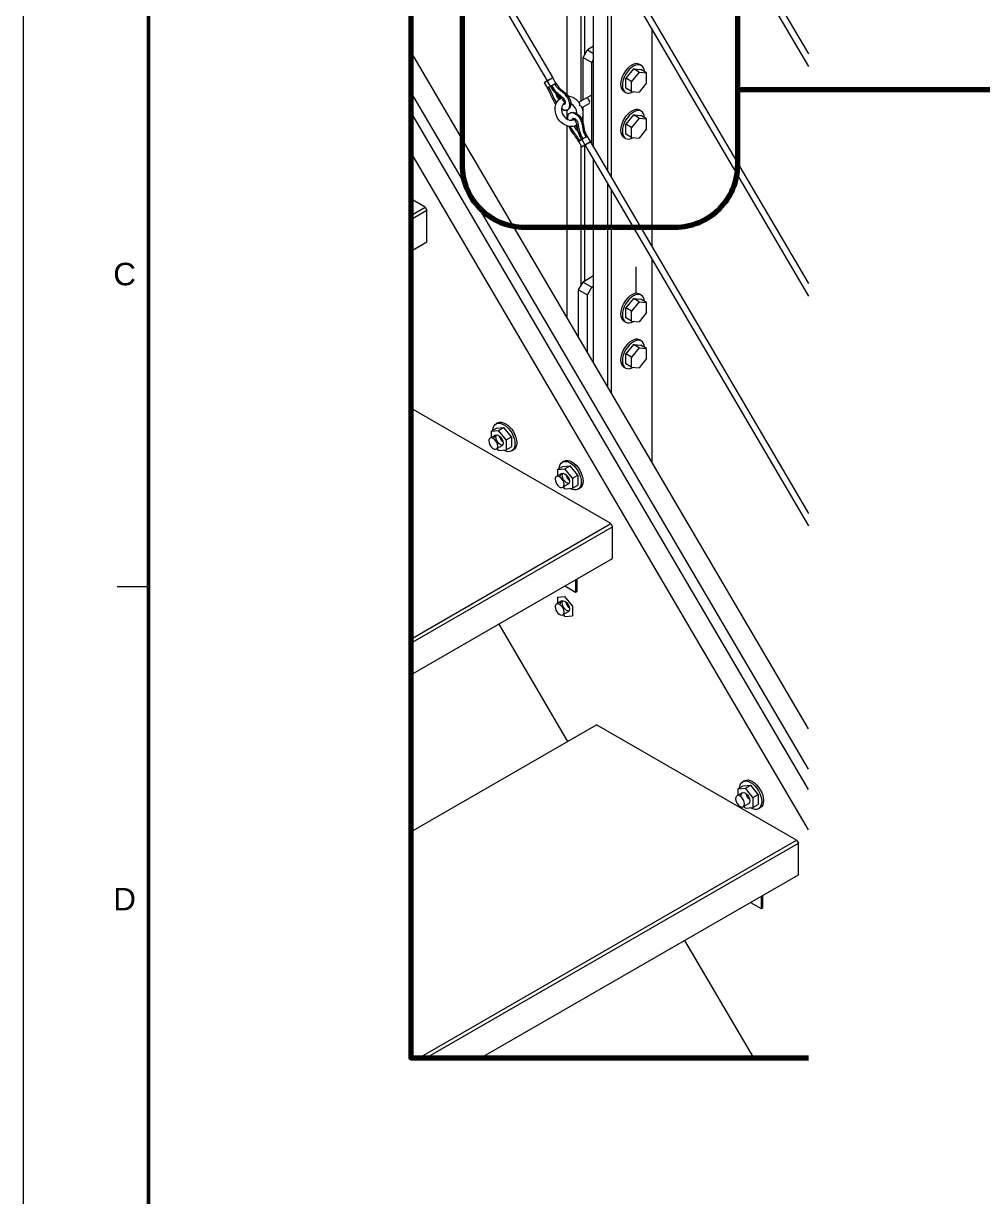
# Model space of a CAD drawing. Header units: millimetres. Extents: x -172 to 422, y -71 to 349.
# Drawn here: x -172.1 to -95.5, y 140.4 to 234.3 of the extents above; entities that cross this region are included whole.
import ezdxf
from ezdxf.enums import TextEntityAlignment as Align

# ---------------------------------------------------------------- set-up
doc = ezdxf.new("R2010")
doc.units = ezdxf.units.MM
doc.layers.get('0').update_dxf_attribs({"color": 2, "true_color": 0xffff00})
for name, color, linetype, lineweight, true_color in [('010', 178, 'Continuous', 9, 0x000000), ('018', 178, 'Continuous', 18, 0x000000), ('050', 178, 'Continuous', 50, 0x000000), ('070', 178, 'Continuous', 70, 0x000000), ('axo_detail ... 013', 178, 'Continuous', 13, 0x000000)]:
    doc.layers.add(name, color=color, linetype=linetype, lineweight=lineweight, true_color=true_color)
doc.layers.add('G-ANNO-TEXT', color=178, linetype='Continuous', true_color=0x000000)
doc.styles.add('textstyle24', font='')
doc.styles.add('textstyle25', font='')
doc.styles.get('textstyle24').set_extended_font_data('Arial [Mono]')
doc.styles.get('textstyle25').set_extended_font_data('Arial [Mono]')

# ---------------------------------------------------------------- blocks, each defined once
blk = doc.blocks.new('title_block')
at = {"layer": '010', "color": 7, "true_color": 0xffffff}
blk.add_lwpolyline([(0, 420), (594, 420), (594, 0), (0, 0)], close=True, dxfattribs=at)
at = {"layer": '018', "color": 7, "true_color": 0xffffff}
blk.add_lwpolyline([(7.5, 260), (10, 260)], dxfattribs=at)
at = {"layer": '050', "color": 7, "true_color": 0xffffff}
blk.add_lwpolyline([(10, 410), (584, 410), (584, 10), (10, 10)], close=True, dxfattribs=at)
at = {"layer": 'G-ANNO-TEXT'}
for s, style, p in [('C', 'textstyle25', (8.086, 285)), ('D', 'textstyle24', (8.086, 235))]:
    blk.add_text(s, height=1.8, dxfattribs=dict(at, style=style)).set_placement(p, align=Align.MIDDLE_CENTER)

msp = doc.modelspace()

# ---------------------------------------------------------------- linework, layer by layer
at = {"layer": '070', "flags": 128}
for points in [[(-141.162, 320.864), (-141.162, 151.509), (-109.374, 151.509)], [(-29.21, 186.544), (-74.166, 186.544), (-74.166, 228.937), (-115.023, 228.937)]]:
    msp.add_lwpolyline(points, dxfattribs=at)
msp.add_lwpolyline([(-132.062, 217.96), (-120.023, 217.96, 0.414214), (-115.023, 222.96), (-115.023, 234.914, 0.414214), (-120.023, 239.914), (-132.062, 239.914, 0.414214), (-137.062, 234.914), (-137.062, 222.96, 0.414214), (-132.062, 217.96)], format="xyb", dxfattribs=at)
at = {"layer": 'axo_detail ... 013', "color": 0}
for p, q in [((-127.239, 261.276), (-109.374, 230.824)), ((-126.807, 261.528), (-109.374, 231.812)), ((-141.162, 249.256), (-129.813, 229.911)), ((-141.162, 248.267), (-130.245, 229.657)), ((-128.662, 228.423), (-128.662, 244.435)), ((-126.807, 243.157), (-109.374, 213.441)), ((-127.531, 228.067), (-127.531, 242.832)), ((-127.247, 231.779), (-127.247, 242.891)), ((-127.239, 242.904), (-109.374, 212.453)), ((-126.541, 224.332), (-126.541, 241.715)), ((-125.409, 222.403), (-125.409, 239.787)), ((-125.127, 221.921), (-125.127, 239.304)), ((-121.874, 216.377), (-121.874, 233.76)), ((-109.374, 177.831), (-141.162, 232.016)), ((-127.389, 231.534), (-127.036, 232.147)), ((-126.541, 232.433), (-127.036, 232.147)), ((-127.036, 232.147), (-126.541, 231.861)), ((-127.389, 228.149), (-127.389, 231.534)), ((-127.389, 231.534), (-126.682, 231.126)), ((-126.682, 231.126), (-126.541, 231.371)), ((-126.682, 224.594), (-126.682, 231.126)), ((-122.734, 230.902), (-122.875, 230.984)), ((-129.561, 229.479), (-129.813, 229.911)), ((-123.359, 230.621), (-123.959, 229.874)), ((-122.906, 230.36), (-123.507, 229.612)), ((-123.359, 230.621), (-122.758, 230.567)), ((-122.906, 230.36), (-123.359, 230.621)), ((-122.906, 230.36), (-122.305, 230.306)), ((-122.305, 230.306), (-122.758, 230.567)), ((-122.305, 229.505), (-122.305, 230.306)), ((-130.491, 229.508), (-130.238, 229.076)), ((-129.992, 229.227), (-130.245, 229.657)), ((-129.897, 229.275), (-129.897, 229.275)), ((-123.959, 229.072), (-123.959, 229.874)), ((-123.507, 229.612), (-123.959, 229.874)), ((-123.507, 228.81), (-123.959, 229.072)), ((-123.507, 228.81), (-123.507, 229.612)), ((-122.305, 229.505), (-122.906, 228.757)), ((-109.374, 174.603), (-141.162, 228.788)), ((-127.721, 227.957), (-126.682, 228.557)), ((-123.983, 228.737), (-124.125, 228.819)), ((-123.507, 228.81), (-122.906, 228.757)), ((-109.374, 172.99), (-141.162, 227.175)), ((-128.662, 226.785), (-128.662, 227.335)), ((-127.76, 227.935), (-127.758, 227.935)), ((-127.506, 227.503), (-127.509, 227.503)), ((-127.468, 227.526), (-126.91, 227.848)), ((-127.389, 227.204), (-127.389, 227.572)), ((-122.734, 227.228), (-122.875, 227.31)), ((-127.531, 226.411), (-127.531, 226.476)), ((-127.389, 226.286), (-127.389, 226.897)), ((-123.359, 226.947), (-123.959, 226.199)), ((-123.959, 225.398), (-123.959, 226.199)), ((-123.507, 225.938), (-123.959, 226.199)), ((-122.906, 226.685), (-123.507, 225.938)), ((-123.359, 226.947), (-122.758, 226.893)), ((-122.906, 226.685), (-123.359, 226.947)), ((-122.906, 226.685), (-122.305, 226.632)), ((-122.305, 226.632), (-122.758, 226.893)), ((-122.305, 225.83), (-122.305, 226.632)), ((-128.662, 210.708), (-128.662, 226.064)), ((-127.531, 225.233), (-127.531, 225.26)), ((-127.06, 225.217), (-126.807, 224.786)), ((-123.507, 225.137), (-123.959, 225.398)), ((-123.507, 225.137), (-123.507, 225.938)), ((-122.305, 225.83), (-122.906, 225.083)), ((-127.486, 224.383), (-127.739, 224.815)), ((-127.531, 224.94), (-127.531, 225.033)), ((-127.531, 213.327), (-127.531, 224.461)), ((-127.491, 224.964), (-127.239, 224.533)), ((-127.247, 213.653), (-127.247, 224.521)), ((-127.239, 224.533), (-109.374, 194.082)), ((-126.807, 224.786), (-109.374, 195.07)), ((-126.701, 224.605), (-126.682, 224.594)), ((-126.682, 224.594), (-126.541, 224.512)), ((-123.983, 225.063), (-124.125, 225.145)), ((-123.507, 225.137), (-122.906, 225.083)), ((-109.374, 169.763), (-141.162, 223.948)), ((-126.541, 207.092), (-126.541, 223.344)), ((-125.409, 205.163), (-125.409, 221.415)), ((-125.127, 204.681), (-125.127, 220.933)), ((-140.019, 219.557), (-141.162, 220.217)), ((-141.162, 218.897), (-140.019, 219.557)), ((-141.162, 218.57), (-139.877, 219.312)), ((-140.019, 219.557), (-139.877, 219.312)), ((-139.877, 216.781), (-139.877, 219.312)), ((-141.162, 216.039), (-139.877, 216.781)), ((-121.874, 199.137), (-121.874, 215.388)), ((-126.541, 214.061), (-127.389, 213.571)), ((-123.146, 212.669), (-123.146, 214.797)), ((-127.743, 212.959), (-127.389, 213.571)), ((-127.389, 213.571), (-126.682, 213.164)), ((-127.036, 212.551), (-126.682, 213.164)), ((-126.682, 213.164), (-126.541, 213.245)), ((-127.743, 209.141), (-127.743, 212.959)), ((-127.743, 212.959), (-127.036, 212.551)), ((-127.036, 207.935), (-127.036, 212.551)), ((-123.359, 212.25), (-123.959, 211.502)), ((-123.359, 212.25), (-122.758, 212.196)), ((-122.906, 211.989), (-123.359, 212.25)), ((-122.734, 212.531), (-122.875, 212.613)), ((-122.305, 211.935), (-122.758, 212.196)), ((-123.959, 210.701), (-123.959, 211.502)), ((-123.507, 211.241), (-123.959, 211.502)), ((-122.906, 211.989), (-123.507, 211.241)), ((-123.507, 210.44), (-123.507, 211.241)), ((-122.906, 211.989), (-122.305, 211.935)), ((-122.305, 211.134), (-122.906, 210.386)), ((-122.305, 211.134), (-122.305, 211.935)), ((-123.983, 210.366), (-124.125, 210.447)), ((-123.507, 210.44), (-123.959, 210.701)), ((-123.507, 210.44), (-122.906, 210.386)), ((-123.359, 208.576), (-123.959, 207.828)), ((-122.906, 208.314), (-123.507, 207.567)), ((-123.359, 208.576), (-122.758, 208.522)), ((-122.906, 208.314), (-123.359, 208.576)), ((-122.906, 208.314), (-122.305, 208.26)), ((-122.734, 208.857), (-122.875, 208.938)), ((-122.305, 208.26), (-122.758, 208.522)), ((-123.959, 207.026), (-123.959, 207.828)), ((-123.507, 207.567), (-123.959, 207.828)), ((-123.507, 206.765), (-123.507, 207.567)), ((-122.305, 207.459), (-122.906, 206.712)), ((-122.305, 207.459), (-122.305, 208.26)), ((-123.983, 206.692), (-124.125, 206.773)), ((-123.507, 206.765), (-123.959, 207.026)), ((-123.507, 206.765), (-122.906, 206.712)), ((-141.162, 203.465), (-141.151, 203.472)), ((-125.169, 194.245), (-141.151, 203.472)), ((-134.743, 201.643), (-134.319, 201.888)), ((-134.201, 202.304), (-134.342, 202.223)), ((-134.319, 201.888), (-133.717, 201.941)), ((-134.142, 201.696), (-133.717, 201.941)), ((-133.116, 201.194), (-133.717, 201.941)), ((-134.392, 201.328), (-134.816, 201.084)), ((-134.392, 201.328), (-134.816, 201.083)), ((-134.743, 201.643), (-134.142, 201.697)), ((-134.743, 201.643), (-134.142, 201.696)), ((-134.743, 201.643), (-134.743, 201.126)), ((-134.743, 201.643), (-134.743, 201.125)), ((-133.541, 200.949), (-134.142, 201.697)), ((-133.541, 200.949), (-134.142, 201.696)), ((-133.541, 200.949), (-133.116, 201.194)), ((-133.541, 200.949), (-133.541, 200.148)), ((-133.541, 200.949), (-133.541, 200.148)), ((-133.116, 201.194), (-133.116, 200.392)), ((-133.892, 200.462), (-134.316, 200.217)), ((-133.892, 200.462), (-134.316, 200.217)), ((-134.142, 200.094), (-134.265, 200.247)), ((-134.142, 200.094), (-134.264, 200.247)), ((-134.142, 200.094), (-133.541, 200.148)), ((-134.142, 200.094), (-133.541, 200.148)), ((-133.541, 200.148), (-133.116, 200.392)), ((-132.951, 200.139), (-133.092, 200.057)), ((-128.898, 199.243), (-129.039, 199.161)), ((-129.089, 198.267), (-129.513, 198.022)), ((-129.089, 198.266), (-129.513, 198.022)), ((-129.44, 198.581), (-129.016, 198.826)), ((-129.44, 198.581), (-128.839, 198.635)), ((-129.44, 198.581), (-128.839, 198.635)), ((-129.44, 198.581), (-129.44, 198.064)), ((-129.44, 198.581), (-129.44, 198.064)), ((-129.016, 198.826), (-128.414, 198.88)), ((-128.839, 198.635), (-128.414, 198.88)), ((-128.238, 197.887), (-128.839, 198.635)), ((-128.238, 197.887), (-128.839, 198.635)), ((-127.813, 198.133), (-128.414, 198.88)), ((-128.238, 197.887), (-127.813, 198.133)), ((-127.813, 198.133), (-127.813, 197.331)), ((-128.589, 197.401), (-129.013, 197.156)), ((-128.589, 197.4), (-129.013, 197.156)), ((-128.839, 197.032), (-128.962, 197.185)), ((-128.839, 197.032), (-128.961, 197.185)), ((-128.839, 197.032), (-128.238, 197.086)), ((-128.839, 197.032), (-128.238, 197.086)), ((-128.238, 197.887), (-128.238, 197.086)), ((-128.238, 197.887), (-128.238, 197.086)), ((-128.238, 197.086), (-127.813, 197.331)), ((-127.648, 197.078), (-127.789, 196.996)), ((-141.162, 185.012), (-125.169, 194.245)), ((-125.169, 194.245), (-125.028, 194)), ((-141.162, 184.685), (-125.028, 194)), ((-125.028, 191.469), (-125.028, 194)), ((-141.162, 182.155), (-125.028, 191.469)), ((-127.998, 189.755), (-127.998, 188.775)), ((-127.856, 188.856), (-127.856, 189.836)), ((-128.847, 189.265), (-127.998, 188.775)), ((-127.998, 188.775), (-127.856, 188.856)), ((-129.089, 188.061), (-129.513, 187.815)), ((-129.44, 188.375), (-128.839, 188.429)), ((-129.44, 188.375), (-129.44, 187.858)), ((-128.238, 187.681), (-128.839, 188.429)), ((-128.238, 187.681), (-128.238, 186.879)), ((-128.589, 187.194), (-129.013, 186.949)), ((-128.839, 186.826), (-128.962, 186.979)), ((-128.839, 186.826), (-128.238, 186.879)), ((-134.133, 186.213), (-128.623, 176.82)), ((-141.162, 169.581), (-126.301, 178.161)), ((-110.32, 168.934), (-126.301, 178.161)), ((-114.473, 173.686), (-114.614, 173.605)), ((-114.664, 172.71), (-115.088, 172.465)), ((-115.015, 173.025), (-114.591, 173.27)), ((-115.015, 173.025), (-114.414, 173.078)), ((-115.015, 173.025), (-115.015, 172.507)), ((-114.591, 173.27), (-113.989, 173.323)), ((-114.414, 173.078), (-113.989, 173.323)), ((-113.813, 172.331), (-114.414, 173.078)), ((-113.388, 172.576), (-113.989, 173.323)), ((-114.164, 171.844), (-114.588, 171.599)), ((-113.813, 172.331), (-113.388, 172.576)), ((-113.813, 172.331), (-113.813, 171.53)), ((-113.813, 171.53), (-113.388, 171.774)), ((-113.388, 172.576), (-113.388, 171.774)), ((-114.414, 171.476), (-114.536, 171.629)), ((-114.414, 171.476), (-113.813, 171.53)), ((-113.223, 171.521), (-113.364, 171.439)), ((-140.502, 151.509), (-110.32, 168.934)), ((-110.32, 168.934), (-110.179, 168.689)), ((-139.936, 151.509), (-110.179, 168.689)), ((-110.179, 166.158), (-110.179, 168.689)), ((-135.552, 151.509), (-110.179, 166.158)), ((-113.149, 164.444), (-113.149, 163.463)), ((-113.007, 163.545), (-113.007, 164.525)), ((-113.998, 163.953), (-113.149, 163.463)), ((-113.149, 163.463), (-113.007, 163.545)), ((-119.284, 160.901), (-113.774, 151.509))]:
    msp.add_line(p, q, dxfattribs=at)
for points in [[(-122.875, 230.984), (-123.22, 231.183), (-123.78, 230.86), (-124.125, 230.262)], [(-122.734, 230.902), (-123.079, 231.101), (-123.638, 230.778), (-123.983, 230.181)], [(-122.808, 230.936), (-122.829, 230.955), (-122.851, 230.971), (-122.875, 230.984)], [(-122.477, 230.406), (-122.493, 230.64), (-122.584, 230.816), (-122.734, 230.902)], [(-129.813, 229.911), (-129.814, 229.911), (-129.911, 229.856), (-130.03, 229.786)], [(-129.906, 229.858), (-129.848, 229.892), (-129.814, 229.911), (-129.813, 229.911)], [(-129.813, 229.911), (-129.813, 229.91), (-129.846, 229.889), (-129.904, 229.855)], [(-124.125, 230.262), (-124.47, 229.664), (-124.47, 229.018), (-124.125, 228.819)], [(-123.983, 230.181), (-124.329, 229.583), (-124.329, 228.937), (-123.983, 228.737)], [(-130.417, 229.554), (-130.465, 229.526), (-130.492, 229.508), (-130.491, 229.508)], [(-130.491, 229.508), (-130.491, 229.507), (-130.457, 229.526), (-130.4, 229.559)], [(-130.244, 229.656), (-130.306, 229.62), (-130.369, 229.582), (-130.417, 229.554)], [(-130.03, 229.786), (-130.149, 229.717), (-130.245, 229.659), (-130.245, 229.657)], [(-130.245, 229.657), (-130.245, 229.659), (-130.201, 229.686), (-130.129, 229.727)], [(-130.152, 229.709), (-130.21, 229.676), (-130.244, 229.657), (-130.245, 229.657)], [(-130.245, 229.657), (-130.244, 229.657), (-130.21, 229.676), (-130.152, 229.709)], [(-130.123, 229.147), (-130.194, 229.105), (-130.239, 229.078), (-130.238, 229.076)], [(-130.238, 229.076), (-130.238, 229.076), (-130.204, 229.095), (-130.147, 229.129)], [(-130.008, 228.646), (-130.074, 228.788), (-130.154, 228.933), (-130.238, 229.076)], [(-130.147, 229.129), (-130.025, 228.921), (-129.961, 228.797), (-129.92, 228.706)], [(-130.129, 229.727), (-130.058, 229.77), (-129.972, 229.821), (-129.906, 229.858)], [(-129.9, 229.278), (-129.966, 229.24), (-130.052, 229.189), (-130.123, 229.147)], [(-129.992, 229.227), (-129.993, 229.227), (-129.946, 229.255), (-129.876, 229.296)], [(-129.9, 229.278), (-129.956, 229.245), (-129.992, 229.225), (-129.992, 229.227)], [(-129.488, 228.599), (-129.68, 228.759), (-129.851, 228.984), (-129.992, 229.227)], [(-129.9, 229.278), (-129.768, 229.054), (-129.689, 228.901), (-129.633, 228.779)], [(-129.503, 228.741), (-129.626, 228.867), (-129.76, 229.039), (-129.9, 229.278)], [(-129.876, 229.296), (-129.806, 229.337), (-129.717, 229.391), (-129.653, 229.428)], [(-129.653, 229.428), (-129.596, 229.46), (-129.561, 229.48), (-129.561, 229.479)], [(-129.375, 229.048), (-129.452, 229.127), (-129.54, 229.236), (-129.653, 229.428)], [(-129.561, 229.479), (-129.56, 229.479), (-129.594, 229.457), (-129.651, 229.424)], [(-129.561, 229.479), (-129.488, 229.355), (-129.403, 229.23), (-129.315, 229.13)], [(-129.135, 228.846), (-129.225, 228.915), (-129.298, 228.969), (-129.375, 229.048)], [(-129.315, 229.13), (-129.227, 229.027), (-129.134, 228.952), (-129.037, 228.879)], [(-129.912, 228.42), (-129.944, 228.496), (-129.973, 228.571), (-130.008, 228.646)], [(-129.92, 228.706), (-129.878, 228.615), (-129.855, 228.549), (-129.811, 228.447)], [(-129.806, 228.193), (-129.845, 228.269), (-129.88, 228.345), (-129.912, 228.42)], [(-129.811, 228.447), (-129.738, 228.279), (-129.634, 228.081), (-129.506, 227.892)], [(-129.554, 227.779), (-129.649, 227.91), (-129.733, 228.048), (-129.806, 228.193)], [(-129.633, 228.779), (-129.577, 228.657), (-129.547, 228.575), (-129.516, 228.504)], [(-129.558, 227.764), (-129.483, 227.988), (-129.337, 228.174), (-129.147, 228.288)], [(-129.516, 228.504), (-129.471, 228.398), (-129.402, 228.264), (-129.327, 228.146)], [(-129.192, 228.476), (-129.272, 228.539), (-129.38, 228.615), (-129.503, 228.741)], [(-129.165, 228.341), (-129.267, 228.431), (-129.376, 228.505), (-129.488, 228.599)], [(-129.421, 228.544), (-129.371, 228.434), (-129.31, 228.321), (-129.247, 228.218)], [(-128.982, 228.299), (-129.04, 228.355), (-129.11, 228.414), (-129.192, 228.476)], [(-128.956, 228.103), (-129.013, 228.199), (-129.089, 228.273), (-129.165, 228.341)], [(-128.865, 228.617), (-128.954, 228.702), (-129.044, 228.778), (-129.135, 228.846)], [(-129.037, 228.879), (-128.89, 228.767), (-128.737, 228.644), (-128.61, 228.481)], [(-128.863, 228.152), (-128.887, 228.194), (-128.927, 228.243), (-128.982, 228.299)], [(-128.874, 227.878), (-128.884, 227.944), (-128.911, 228.028), (-128.956, 228.103)], [(-128.616, 228.302), (-128.69, 228.428), (-128.778, 228.53), (-128.865, 228.617)], [(-128.803, 227.873), (-128.783, 227.939), (-128.811, 228.068), (-128.863, 228.152)], [(-128.46, 227.574), (-128.412, 227.776), (-128.47, 228.05), (-128.616, 228.302)], [(-128.61, 228.481), (-128.481, 228.318), (-128.397, 228.111), (-128.376, 227.924)], [(-128.492, 228.411), (-128.517, 228.414), (-128.541, 228.418), (-128.566, 228.42)], [(-127.693, 227.924), (-127.899, 228.186), (-128.195, 228.365), (-128.492, 228.411)], [(-127.02, 228.259), (-127.072, 228.294), (-127.124, 228.302), (-127.161, 228.281)], [(-126.907, 228.13), (-126.936, 228.183), (-126.977, 228.23), (-127.02, 228.259)], [(-126.859, 227.967), (-126.859, 228.017), (-126.877, 228.077), (-126.907, 228.13)], [(-124.125, 228.819), (-124.101, 228.805), (-124.077, 228.794), (-124.05, 228.785)], [(-123.983, 228.737), (-123.818, 228.642), (-123.595, 228.664), (-123.361, 228.798)], [(-129.539, 226.935), (-129.638, 227.212), (-129.645, 227.512), (-129.558, 227.764)], [(-129.117, 227.447), (-129.13, 227.285), (-129.084, 227.09), (-128.983, 226.925)], [(-128.86, 227.297), (-128.947, 227.3), (-129.033, 227.325), (-129.119, 227.371)], [(-128.887, 227.861), (-129.006, 227.79), (-129.099, 227.649), (-129.117, 227.447)], [(-129.115, 227.463), (-129.033, 227.4), (-128.947, 227.352), (-128.862, 227.33)], [(-128.979, 227.786), (-128.938, 227.769), (-128.897, 227.771), (-128.862, 227.79)], [(-128.922, 227.837), (-128.906, 227.825), (-128.891, 227.816), (-128.878, 227.809)], [(-128.798, 227.902), (-128.829, 227.891), (-128.859, 227.878), (-128.887, 227.861)], [(-128.878, 227.809), (-128.876, 227.809), (-128.873, 227.807), (-128.871, 227.806)], [(-128.862, 227.79), (-128.871, 227.786), (-128.876, 227.778), (-128.876, 227.778)], [(-128.876, 227.778), (-128.876, 227.777), (-128.875, 227.78), (-128.873, 227.787)], [(-128.873, 227.787), (-128.87, 227.8), (-128.867, 227.834), (-128.874, 227.878)], [(-128.862, 227.79), (-128.833, 227.807), (-128.812, 227.837), (-128.803, 227.873)], [(-128.862, 227.33), (-128.764, 227.308), (-128.681, 227.317), (-128.612, 227.357)], [(-128.612, 227.357), (-128.687, 227.314), (-128.77, 227.294), (-128.86, 227.297)], [(-128.417, 227.579), (-128.459, 227.483), (-128.527, 227.406), (-128.612, 227.357)], [(-128.612, 227.357), (-128.541, 227.399), (-128.486, 227.471), (-128.46, 227.574)], [(-128.601, 226.93), (-128.559, 226.996), (-128.506, 227.049), (-128.44, 227.087)], [(-128.592, 226.87), (-128.566, 226.973), (-128.511, 227.045), (-128.44, 227.087)], [(-128.416, 227.872), (-128.43, 227.878), (-128.445, 227.884), (-128.459, 227.889)], [(-128.44, 227.087), (-128.346, 227.14), (-128.234, 227.16), (-128.122, 227.14)], [(-128.44, 227.087), (-128.371, 227.127), (-128.288, 227.136), (-128.19, 227.113)], [(-128.376, 227.924), (-128.361, 227.798), (-128.374, 227.678), (-128.417, 227.579)], [(-128.008, 227.501), (-128.107, 227.672), (-128.262, 227.808), (-128.416, 227.872)], [(-128.19, 227.113), (-127.992, 227.06), (-127.782, 226.878), (-127.633, 226.628)], [(-128.122, 227.14), (-127.955, 227.111), (-127.788, 226.998), (-127.653, 226.837)], [(-127.88, 227.041), (-127.878, 227.189), (-127.922, 227.356), (-128.008, 227.501)], [(-127.758, 227.935), (-127.732, 227.951), (-127.708, 227.944), (-127.693, 227.924)], [(-127.693, 227.924), (-127.659, 227.879), (-127.655, 227.791), (-127.668, 227.703)], [(-127.485, 227.57), (-127.508, 227.623), (-127.584, 227.671), (-127.668, 227.703)], [(-127.506, 227.503), (-127.48, 227.52), (-127.475, 227.545), (-127.485, 227.57)], [(-127.483, 226.566), (-127.345, 226.857), (-127.346, 227.235), (-127.485, 227.57)], [(-126.91, 227.848), (-126.877, 227.867), (-126.857, 227.911), (-126.859, 227.967)], [(-122.875, 227.31), (-123.22, 227.509), (-123.78, 227.186), (-124.125, 226.588)], [(-122.734, 227.228), (-123.079, 227.428), (-123.638, 227.104), (-123.983, 226.506)], [(-122.808, 227.262), (-122.829, 227.28), (-122.851, 227.296), (-122.875, 227.31)], [(-122.477, 226.732), (-122.493, 226.965), (-122.584, 227.142), (-122.734, 227.228)], [(-128.847, 226.139), (-129.158, 226.291), (-129.419, 226.593), (-129.539, 226.935)], [(-128.983, 226.925), (-128.859, 226.717), (-128.653, 226.568), (-128.47, 226.53)], [(-127.868, 226.14), (-128.15, 225.975), (-128.522, 225.973), (-128.847, 226.139)], [(-128.682, 226.618), (-128.682, 226.654), (-128.679, 226.688), (-128.674, 226.722)], [(-128.674, 226.722), (-128.663, 226.8), (-128.639, 226.869), (-128.601, 226.93)], [(-128.597, 226.572), (-128.613, 226.679), (-128.614, 226.782), (-128.592, 226.87)], [(-128.47, 226.53), (-128.331, 226.498), (-128.21, 226.52), (-128.116, 226.575)], [(-128.255, 226.523), (-128.255, 226.542), (-128.253, 226.557), (-128.249, 226.571)], [(-128.249, 226.571), (-128.24, 226.606), (-128.219, 226.637), (-128.19, 226.654)], [(-128.209, 226.648), (-128.209, 226.647), (-128.198, 226.648), (-128.19, 226.654)], [(-128.199, 226.646), (-128.206, 226.647), (-128.209, 226.648), (-128.209, 226.648)], [(-128.162, 226.628), (-128.178, 226.637), (-128.191, 226.643), (-128.199, 226.646)], [(-128.19, 226.654), (-128.16, 226.67), (-128.129, 226.674), (-128.095, 226.665)], [(-128.181, 226.638), (-128.183, 226.62), (-128.182, 226.597), (-128.178, 226.566)], [(-128.178, 226.566), (-128.178, 226.559), (-128.177, 226.552), (-128.176, 226.546)], [(-127.957, 226.397), (-128.011, 226.504), (-128.101, 226.593), (-128.162, 226.628)], [(-128.116, 226.575), (-128.086, 226.592), (-128.058, 226.613), (-128.034, 226.638)], [(-128.095, 226.665), (-128.028, 226.65), (-127.929, 226.565), (-127.881, 226.478)], [(-127.878, 226.181), (-127.895, 226.254), (-127.921, 226.327), (-127.957, 226.397)], [(-127.881, 226.478), (-127.855, 226.437), (-127.832, 226.378), (-127.81, 226.301)], [(-127.826, 225.899), (-127.838, 225.993), (-127.856, 226.087), (-127.878, 226.181)], [(-127.81, 226.301), (-127.79, 226.223), (-127.772, 226.133), (-127.757, 226.03)], [(-127.653, 226.837), (-127.543, 226.709), (-127.463, 226.546), (-127.417, 226.388)], [(-127.633, 226.628), (-127.56, 226.502), (-127.513, 226.375), (-127.48, 226.255)], [(-127.48, 226.255), (-127.449, 226.135), (-127.425, 226.019), (-127.409, 225.905)], [(-127.417, 226.388), (-127.384, 226.276), (-127.36, 226.164), (-127.343, 226.054)], [(-124.125, 226.588), (-124.47, 225.99), (-124.47, 225.344), (-124.125, 225.145)], [(-123.983, 226.506), (-124.329, 225.908), (-124.329, 225.262), (-123.983, 225.063)], [(-128.152, 225.42), (-128.295, 225.604), (-128.428, 225.813), (-128.53, 226.032)], [(-128.077, 225.492), (-128.185, 225.634), (-128.306, 225.817), (-128.407, 226.017)], [(-127.998, 225.222), (-128.048, 225.292), (-128.1, 225.354), (-128.152, 225.42)], [(-127.887, 225.726), (-127.953, 225.813), (-128.032, 225.93), (-128.096, 226.047)], [(-127.905, 225.271), (-127.963, 225.351), (-128.01, 225.404), (-128.077, 225.492)], [(-127.739, 224.815), (-127.822, 224.957), (-127.908, 225.097), (-127.998, 225.222)], [(-127.994, 226.08), (-127.963, 226.027), (-127.932, 225.974), (-127.898, 225.923)], [(-127.648, 224.87), (-127.769, 225.076), (-127.846, 225.19), (-127.905, 225.271)], [(-127.898, 225.923), (-127.87, 225.879), (-127.84, 225.837), (-127.81, 225.796)], [(-127.706, 225.493), (-127.784, 225.6), (-127.841, 225.665), (-127.887, 225.726)], [(-127.717, 225.433), (-127.775, 225.592), (-127.805, 225.751), (-127.826, 225.899)], [(-127.757, 226.03), (-127.741, 225.928), (-127.726, 225.797), (-127.676, 225.627)], [(-127.491, 224.964), (-127.58, 225.116), (-127.66, 225.275), (-127.717, 225.433)], [(-127.402, 225.019), (-127.532, 225.243), (-127.626, 225.385), (-127.706, 225.493)], [(-127.676, 225.627), (-127.626, 225.458), (-127.541, 225.258), (-127.402, 225.019)], [(-127.409, 225.905), (-127.393, 225.791), (-127.38, 225.701), (-127.349, 225.594)], [(-127.349, 225.594), (-127.317, 225.487), (-127.265, 225.358), (-127.152, 225.166)], [(-127.343, 226.054), (-127.326, 225.947), (-127.316, 225.846), (-127.29, 225.742)], [(-127.29, 225.742), (-127.248, 225.573), (-127.162, 225.389), (-127.06, 225.217)], [(-127.06, 225.217), (-127.06, 225.219), (-127.096, 225.199), (-127.152, 225.166)], [(-127.15, 225.162), (-127.094, 225.196), (-127.059, 225.217), (-127.06, 225.217)], [(-127.646, 224.867), (-127.704, 224.833), (-127.738, 224.814), (-127.739, 224.815)], [(-127.739, 224.815), (-127.739, 224.816), (-127.712, 224.832), (-127.664, 224.861)], [(-127.664, 224.861), (-127.616, 224.889), (-127.553, 224.926), (-127.491, 224.963)], [(-127.376, 225.035), (-127.447, 224.993), (-127.493, 224.965), (-127.491, 224.964)], [(-127.491, 224.964), (-127.491, 224.964), (-127.456, 224.984), (-127.4, 225.016)], [(-127.393, 224.435), (-127.451, 224.402), (-127.485, 224.383), (-127.486, 224.383)], [(-127.486, 224.383), (-127.486, 224.384), (-127.459, 224.401), (-127.411, 224.43)], [(-127.411, 224.43), (-127.363, 224.458), (-127.3, 224.496), (-127.238, 224.532)], [(-127.235, 224.528), (-127.291, 224.495), (-127.347, 224.462), (-127.393, 224.435)], [(-127.152, 225.166), (-127.217, 225.129), (-127.307, 225.076), (-127.376, 225.035)], [(-127.024, 224.662), (-127.143, 224.592), (-127.239, 224.534), (-127.239, 224.533)], [(-127.123, 224.603), (-127.194, 224.561), (-127.239, 224.534), (-127.239, 224.533)], [(-127.239, 224.533), (-127.239, 224.532), (-127.204, 224.552), (-127.146, 224.585)], [(-127.239, 224.533), (-127.239, 224.532), (-127.204, 224.552), (-127.146, 224.585)], [(-127.146, 224.585), (-127.08, 224.623), (-126.994, 224.674), (-126.923, 224.716)], [(-127.146, 224.585), (-127.089, 224.618), (-127.055, 224.638), (-127.055, 224.637)], [(-126.9, 224.735), (-126.966, 224.696), (-127.052, 224.646), (-127.123, 224.603)], [(-126.807, 224.786), (-126.808, 224.787), (-126.905, 224.731), (-127.024, 224.662)], [(-126.923, 224.716), (-126.851, 224.758), (-126.806, 224.785), (-126.807, 224.786)], [(-126.807, 224.786), (-126.808, 224.787), (-126.842, 224.768), (-126.9, 224.735)], [(-124.125, 225.145), (-124.101, 225.131), (-124.077, 225.119), (-124.05, 225.111)], [(-123.983, 225.063), (-123.818, 224.968), (-123.595, 224.989), (-123.361, 225.124)], [(-122.875, 212.613), (-123.22, 212.812), (-123.78, 212.489), (-124.125, 211.891)], [(-122.734, 212.531), (-123.079, 212.73), (-123.638, 212.407), (-123.983, 211.81)], [(-122.808, 212.565), (-122.829, 212.583), (-122.851, 212.599), (-122.875, 212.613)], [(-122.477, 212.034), (-122.493, 212.269), (-122.584, 212.445), (-122.734, 212.531)], [(-124.125, 211.891), (-124.47, 211.293), (-124.47, 210.647), (-124.125, 210.447)], [(-123.983, 211.81), (-124.329, 211.212), (-124.329, 210.565), (-123.983, 210.366)], [(-124.125, 210.447), (-124.101, 210.434), (-124.077, 210.423), (-124.05, 210.414)], [(-123.983, 210.366), (-123.818, 210.271), (-123.595, 210.292), (-123.361, 210.427)], [(-122.875, 208.938), (-123.22, 209.138), (-123.78, 208.814), (-124.125, 208.217)], [(-122.734, 208.857), (-123.079, 209.056), (-123.638, 208.733), (-123.983, 208.135)], [(-122.808, 208.891), (-122.829, 208.909), (-122.851, 208.925), (-122.875, 208.938)], [(-122.477, 208.36), (-122.493, 208.595), (-122.584, 208.77), (-122.734, 208.857)], [(-124.125, 208.217), (-124.47, 207.619), (-124.47, 206.973), (-124.125, 206.773)], [(-123.983, 208.135), (-124.329, 207.538), (-124.329, 206.891), (-123.983, 206.692)], [(-124.125, 206.773), (-124.101, 206.76), (-124.077, 206.749), (-124.05, 206.74)], [(-123.983, 206.692), (-123.818, 206.596), (-123.595, 206.618), (-123.361, 206.752)], [(-134.599, 201.726), (-134.583, 201.96), (-134.492, 202.136), (-134.342, 202.223)], [(-134.342, 202.223), (-133.998, 202.422), (-133.438, 202.099), (-133.092, 201.501)], [(-134.268, 202.257), (-134.247, 202.274), (-134.224, 202.291), (-134.201, 202.304)], [(-134.201, 202.304), (-133.856, 202.503), (-133.296, 202.18), (-132.951, 201.582)], [(-134.816, 201.084), (-134.883, 201.045), (-134.92, 200.963), (-134.92, 200.854)], [(-134.816, 201.083), (-134.882, 201.045), (-134.92, 200.963), (-134.92, 200.855)], [(-134.92, 200.855), (-134.92, 200.689), (-134.833, 200.491), (-134.701, 200.351)], [(-134.92, 200.854), (-134.92, 200.689), (-134.833, 200.491), (-134.702, 200.351)], [(-134.316, 200.795), (-134.455, 201.034), (-134.678, 201.164), (-134.816, 201.084)], [(-134.316, 200.795), (-134.454, 201.034), (-134.678, 201.163), (-134.816, 201.083)], [(-134.496, 201.099), (-134.496, 201.208), (-134.458, 201.29), (-134.392, 201.328)], [(-134.495, 201.099), (-134.495, 201.207), (-134.458, 201.29), (-134.392, 201.328)], [(-134.392, 201.328), (-134.254, 201.408), (-134.03, 201.279), (-133.892, 201.04)], [(-134.392, 201.328), (-134.253, 201.408), (-134.03, 201.279), (-133.892, 201.039)], [(-134.354, 201.181), (-134.354, 201.25), (-134.339, 201.308), (-134.311, 201.352)], [(-134.181, 200.73), (-134.288, 200.866), (-134.354, 201.037), (-134.354, 201.181)], [(-133.797, 200.789), (-133.929, 200.9), (-134.031, 201.077), (-134.062, 201.247)], [(-133.797, 200.789), (-133.929, 200.9), (-134.031, 201.077), (-134.062, 201.247)], [(-133.797, 200.788), (-133.929, 200.899), (-134.032, 201.078), (-134.062, 201.247)], [(-133.797, 200.788), (-133.929, 200.899), (-134.032, 201.078), (-134.062, 201.247)], [(-133.892, 201.04), (-133.754, 200.8), (-133.754, 200.542), (-133.892, 200.462)], [(-133.892, 201.039), (-133.753, 200.8), (-133.753, 200.542), (-133.892, 200.462)], [(-133.092, 201.501), (-132.747, 200.903), (-132.747, 200.257), (-133.092, 200.057)], [(-132.951, 201.582), (-132.606, 200.985), (-132.606, 200.338), (-132.951, 200.139)], [(-134.702, 200.351), (-134.57, 200.212), (-134.417, 200.159), (-134.316, 200.217)], [(-134.701, 200.351), (-134.569, 200.212), (-134.417, 200.159), (-134.316, 200.217)], [(-134.316, 200.217), (-134.178, 200.297), (-134.178, 200.555), (-134.316, 200.795)], [(-134.316, 200.217), (-134.178, 200.297), (-134.178, 200.555), (-134.316, 200.795)], [(-133.832, 200.521), (-133.941, 200.515), (-134.074, 200.595), (-134.181, 200.73)], [(-133.092, 200.057), (-133.263, 199.959), (-133.495, 199.986), (-133.735, 200.13)], [(-132.951, 200.139), (-132.975, 200.126), (-132.999, 200.114), (-133.026, 200.105)], [(-129.296, 198.665), (-129.28, 198.899), (-129.189, 199.074), (-129.039, 199.161)], [(-129.039, 199.161), (-128.695, 199.36), (-128.135, 199.037), (-127.789, 198.439)], [(-128.965, 199.195), (-128.944, 199.213), (-128.921, 199.23), (-128.898, 199.243)], [(-128.898, 199.243), (-128.553, 199.442), (-127.993, 199.119), (-127.648, 198.521)], [(-129.513, 198.022), (-129.579, 197.983), (-129.617, 197.901), (-129.617, 197.793)], [(-129.513, 198.022), (-129.579, 197.983), (-129.616, 197.901), (-129.616, 197.793)], [(-129.013, 197.733), (-129.151, 197.972), (-129.375, 198.102), (-129.513, 198.022)], [(-129.013, 197.733), (-129.151, 197.972), (-129.375, 198.101), (-129.513, 198.022)], [(-129.193, 198.038), (-129.193, 198.146), (-129.155, 198.228), (-129.089, 198.266)], [(-129.192, 198.038), (-129.192, 198.146), (-129.155, 198.228), (-129.089, 198.267)], [(-129.089, 198.266), (-128.951, 198.346), (-128.727, 198.217), (-128.589, 197.978)], [(-129.089, 198.267), (-128.95, 198.346), (-128.727, 198.217), (-128.589, 197.978)], [(-129.051, 198.119), (-129.051, 198.188), (-129.036, 198.246), (-129.008, 198.29)], [(-128.878, 197.668), (-128.985, 197.804), (-129.051, 197.975), (-129.051, 198.119)], [(-128.494, 197.727), (-128.626, 197.838), (-128.729, 198.016), (-128.759, 198.186)], [(-128.494, 197.727), (-128.626, 197.838), (-128.729, 198.016), (-128.759, 198.186)], [(-128.495, 197.727), (-128.625, 197.838), (-128.728, 198.016), (-128.759, 198.185)], [(-128.495, 197.727), (-128.625, 197.838), (-128.728, 198.016), (-128.759, 198.185)], [(-127.789, 198.439), (-127.444, 197.841), (-127.444, 197.196), (-127.789, 196.996)], [(-127.648, 198.521), (-127.303, 197.923), (-127.303, 197.277), (-127.648, 197.078)], [(-129.617, 197.793), (-129.617, 197.628), (-129.53, 197.429), (-129.398, 197.29)], [(-129.616, 197.793), (-129.616, 197.628), (-129.53, 197.429), (-129.399, 197.289)], [(-129.399, 197.289), (-129.266, 197.15), (-129.114, 197.098), (-129.013, 197.156)], [(-129.398, 197.29), (-129.266, 197.15), (-129.114, 197.097), (-129.013, 197.156)], [(-129.013, 197.156), (-128.875, 197.235), (-128.875, 197.494), (-129.013, 197.733)], [(-129.013, 197.156), (-128.875, 197.235), (-128.875, 197.494), (-129.013, 197.733)], [(-128.528, 197.459), (-128.638, 197.453), (-128.771, 197.533), (-128.878, 197.668)], [(-128.589, 197.978), (-128.451, 197.739), (-128.451, 197.48), (-128.589, 197.4)], [(-128.589, 197.978), (-128.45, 197.739), (-128.45, 197.48), (-128.589, 197.401)], [(-127.789, 196.996), (-127.96, 196.898), (-128.192, 196.924), (-128.432, 197.068)], [(-127.648, 197.078), (-127.672, 197.064), (-127.696, 197.053), (-127.723, 197.044)], [(-129.513, 187.815), (-129.579, 187.777), (-129.616, 187.695), (-129.616, 187.586)], [(-129.013, 187.527), (-129.151, 187.766), (-129.375, 187.895), (-129.513, 187.815)], [(-129.193, 187.831), (-129.193, 187.94), (-129.155, 188.022), (-129.089, 188.061)], [(-129.089, 188.061), (-128.951, 188.14), (-128.727, 188.011), (-128.589, 187.772)], [(-129.051, 187.913), (-129.051, 187.981), (-129.036, 188.04), (-129.008, 188.083)], [(-128.878, 187.462), (-128.985, 187.598), (-129.051, 187.769), (-129.051, 187.913)], [(-128.495, 187.521), (-128.625, 187.632), (-128.728, 187.81), (-128.759, 187.979)], [(-128.495, 187.521), (-128.625, 187.632), (-128.728, 187.81), (-128.759, 187.979)], [(-128.589, 187.772), (-128.451, 187.533), (-128.451, 187.274), (-128.589, 187.194)], [(-129.616, 187.586), (-129.616, 187.421), (-129.53, 187.223), (-129.399, 187.083)], [(-129.399, 187.083), (-129.266, 186.943), (-129.114, 186.891), (-129.013, 186.949)], [(-129.013, 186.949), (-128.875, 187.029), (-128.875, 187.287), (-129.013, 187.527)], [(-128.528, 187.253), (-128.638, 187.247), (-128.771, 187.327), (-128.878, 187.462)], [(-114.871, 173.108), (-114.855, 173.342), (-114.764, 173.518), (-114.614, 173.605)], [(-114.614, 173.605), (-114.27, 173.804), (-113.71, 173.481), (-113.364, 172.883)], [(-114.54, 173.639), (-114.519, 173.656), (-114.496, 173.673), (-114.473, 173.686)], [(-114.473, 173.686), (-114.128, 173.885), (-113.568, 173.562), (-113.223, 172.964)], [(-114.767, 172.481), (-114.767, 172.589), (-114.73, 172.672), (-114.664, 172.71)], [(-114.664, 172.71), (-114.525, 172.79), (-114.302, 172.661), (-114.164, 172.421)], [(-113.364, 172.883), (-113.019, 172.285), (-113.019, 171.639), (-113.364, 171.439)], [(-113.223, 172.964), (-112.878, 172.367), (-112.878, 171.72), (-113.223, 171.521)], [(-115.088, 172.465), (-115.154, 172.427), (-115.192, 172.345), (-115.192, 172.237)], [(-115.192, 172.237), (-115.192, 172.071), (-115.105, 171.873), (-114.973, 171.733)], [(-114.588, 172.177), (-114.726, 172.416), (-114.95, 172.545), (-115.088, 172.465)], [(-114.973, 171.733), (-114.841, 171.594), (-114.689, 171.541), (-114.588, 171.599)], [(-114.588, 171.599), (-114.45, 171.679), (-114.45, 171.937), (-114.588, 172.177)], [(-114.069, 172.17), (-114.201, 172.281), (-114.304, 172.46), (-114.334, 172.629)], [(-114.069, 172.17), (-114.201, 172.281), (-114.304, 172.46), (-114.334, 172.629)], [(-114.164, 172.421), (-114.025, 172.182), (-114.025, 171.924), (-114.164, 171.844)], [(-113.364, 171.439), (-113.535, 171.341), (-113.767, 171.368), (-114.007, 171.512)], [(-113.223, 171.521), (-113.247, 171.508), (-113.271, 171.496), (-113.298, 171.487)]]:
    msp.add_open_spline(points, degree=3, dxfattribs=at)

# ---------------------------------------------------------------- block references
at = {"zscale": 37.79527559055241}
msp.add_blockref('title_block', (-172.123, -70.79), dxfattribs=at)

doc.saveas('drawing.dxf')
